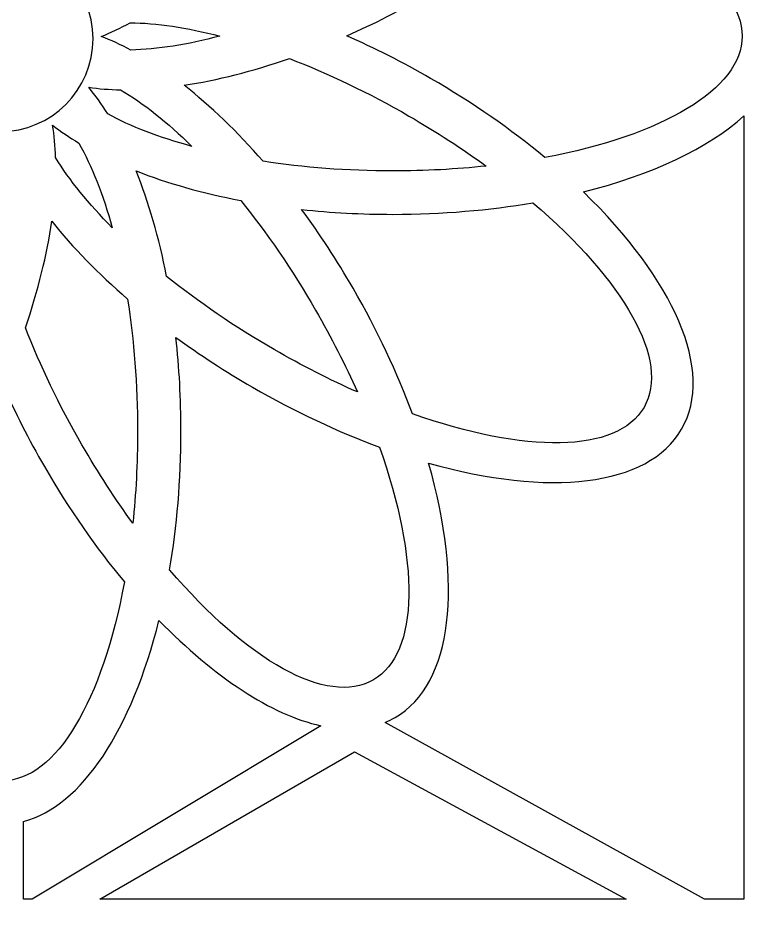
# Model space of a CAD drawing. Header units: centimetres. Extents: x 20.9 to 27, y -2.7 to 9.
# Drawn here: x 24.006 to 25.586, y 4.998 to 6.926 of the extents above; entities that cross this region are included whole.
import ezdxf

# ---------------------------------------------------------------- set-up
doc = ezdxf.new("R2010")
doc.units = ezdxf.units.CM
doc.header["$MEASUREMENT"] = 0
doc.layers.add('layer 1', color=7, linetype='Continuous')

msp = doc.modelspace()

# ---------------------------------------------------------------- linework, layer by layer
at = {"layer": 'layer 1', "color": 250}
for points, knots in [([(20.93631, -2.70131), (20.93631, -2.70131), (20.93631, 9.00077), (20.93631, 9.00077), (20.93631, 9.00077), (20.93631, 9.00077), (26.99977, 9.00077), (26.99977, 9.00077), (26.99977, 9.00077), (26.99977, 9.00077), (26.99977, -2.70131), (26.99977, -2.70131), (26.99977, -2.70131), (26.99977, -2.70131), (20.93631, -2.70131), (20.93631, -2.70131)], [0, 0, 0, 0, 0.2, 0.2, 0.2, 0.2, 0.4, 0.4, 0.4, 0.4, 0.6, 0.6, 0.6, 0.6, 1, 1, 1, 1]), ([(25.12777, 7.14713), (25.05545, 7.08681), (24.97266, 7.02882), (24.88153, 6.9762), (24.88153, 6.9762), (24.82349, 6.94269), (24.76526, 6.91322), (24.70779, 6.88783), (24.70779, 6.88783), (24.76705, 6.8619), (24.82715, 6.83161), (24.88704, 6.79703), (24.88704, 6.79703), (24.97715, 6.74501), (25.05909, 6.68773), (25.13083, 6.62814), (25.13083, 6.62814), (25.38002, 6.67474), (25.55192, 6.77331), (25.55192, 6.88735), (25.55192, 6.88735), (25.55192, 7.00187), (25.37861, 7.10077), (25.12777, 7.14713)], [0, 0, 0, 0, 0.1428571, 0.1428571, 0.1428571, 0.1428571, 0.2857143, 0.2857143, 0.2857143, 0.2857143, 0.4285714, 0.4285714, 0.4285714, 0.4285714, 0.5714286, 0.5714286, 0.5714286, 0.5714286, 0.7142857, 0.7142857, 0.7142857, 0.7142857, 1, 1, 1, 1]), ([(23.76966, 6.88184), (23.76966, 6.99138), (23.85849, 7.08022), (23.96804, 7.08022), (23.96804, 7.08022), (24.07759, 7.08022), (24.16643, 6.99138), (24.16643, 6.88184), (24.16643, 6.88184), (24.16643, 6.77229), (24.07759, 6.68345), (23.96804, 6.68345), (23.96804, 6.68345), (23.85849, 6.68345), (23.76966, 6.77229), (23.76966, 6.88184)], [0, 0, 0, 0, 0.2, 0.2, 0.2, 0.2, 0.4, 0.4, 0.4, 0.4, 0.6, 0.6, 0.6, 0.6, 1, 1, 1, 1]), ([(24.24529, 6.9159), (24.22441, 6.90437), (24.20383, 6.89451), (24.18369, 6.88645), (24.18369, 6.88645), (24.20443, 6.87867), (24.22566, 6.86897), (24.24722, 6.85744), (24.24722, 6.85744), (24.30324, 6.85884), (24.3676, 6.86895), (24.43729, 6.88733), (24.43729, 6.88733), (24.36661, 6.9056), (24.30156, 6.91528), (24.24529, 6.9159)], [0, 0, 0, 0, 0.2, 0.2, 0.2, 0.2, 0.4, 0.4, 0.4, 0.4, 0.6, 0.6, 0.6, 0.6, 1, 1, 1, 1]), ([(24.58538, 6.83945), (24.50674, 6.81209), (24.43096, 6.79299), (24.3607, 6.7824), (24.3607, 6.7824), (24.41706, 6.73824), (24.47404, 6.68359), (24.52937, 6.62004), (24.52937, 6.62004), (24.61501, 6.6068), (24.70846, 6.59951), (24.80633, 6.59951), (24.80633, 6.59951), (24.87533, 6.59951), (24.94213, 6.60314), (25.00555, 6.60992), (25.00555, 6.60992), (24.9547, 6.64687), (24.8995, 6.6828), (24.8407, 6.71675), (24.8407, 6.71675), (24.75412, 6.76674), (24.66772, 6.80783), (24.58538, 6.83945)], [0, 0, 0, 0, 0.1428571, 0.1428571, 0.1428571, 0.1428571, 0.2857143, 0.2857143, 0.2857143, 0.2857143, 0.4285714, 0.4285714, 0.4285714, 0.4285714, 0.5714286, 0.5714286, 0.5714286, 0.5714286, 0.7142857, 0.7142857, 0.7142857, 0.7142857, 1, 1, 1, 1]), ([(24.22517, 6.77271), (24.20133, 6.77317), (24.17858, 6.77492), (24.15711, 6.77801), (24.15711, 6.77801), (24.17118, 6.7609), (24.18471, 6.74188), (24.19762, 6.72112), (24.19762, 6.72112), (24.24683, 6.69431), (24.30762, 6.6709), (24.37717, 6.65197), (24.37717, 6.65197), (24.32509, 6.70313), (24.2736, 6.74404), (24.22517, 6.77271)], [0, 0, 0, 0, 0.2, 0.2, 0.2, 0.2, 0.4, 0.4, 0.4, 0.4, 0.6, 0.6, 0.6, 0.6, 1, 1, 1, 1]), ([(25.55578, 5.04472), (25.55578, 5.04472), (25.55578, 6.71677), (25.55578, 6.71677), (25.55578, 6.71677), (25.48002, 6.64834), (25.36013, 6.59171), (25.21306, 6.55458), (25.21306, 6.55458), (25.40507, 6.36896), (25.49461, 6.17279), (25.42275, 6.04833), (25.42275, 6.04833), (25.35119, 5.92437), (25.13799, 5.9035), (24.88263, 5.97591), (24.88263, 5.97591), (24.95611, 5.71916), (24.93557, 5.5045), (24.8111, 5.43264), (24.8111, 5.43264), (24.80424, 5.42868), (24.79715, 5.42524), (24.78987, 5.42225), (24.78987, 5.42225), (24.78987, 5.42225), (25.47169, 5.04472), (25.47169, 5.04472), (25.47169, 5.04472), (25.47169, 5.04472), (25.55578, 5.04472), (25.55578, 5.04472)], [0, 0, 0, 0, 0.1111111, 0.1111111, 0.1111111, 0.1111111, 0.2222222, 0.2222222, 0.2222222, 0.2222222, 0.3333333, 0.3333333, 0.3333333, 0.3333333, 0.4444444, 0.4444444, 0.4444444, 0.4444444, 0.5555556, 0.5555556, 0.5555556, 0.5555556, 0.6666667, 0.6666667, 0.6666667, 0.6666667, 0.7777778, 0.7777778, 0.7777778, 0.7777778, 1, 1, 1, 1]), ([(24.13616, 6.65877), (24.11574, 6.67108), (24.09692, 6.68397), (24.07986, 6.69739), (24.07986, 6.69739), (24.08349, 6.67553), (24.0857, 6.6523), (24.0865, 6.62786), (24.0865, 6.62786), (24.11572, 6.58004), (24.15666, 6.52937), (24.20743, 6.4782), (24.20743, 6.4782), (24.1879, 6.54854), (24.16376, 6.60972), (24.13616, 6.65877)], [0, 0, 0, 0, 0.2, 0.2, 0.2, 0.2, 0.4, 0.4, 0.4, 0.4, 0.6, 0.6, 0.6, 0.6, 1, 1, 1, 1]), ([(24.48148, 6.53646), (24.39969, 6.55208), (24.32451, 6.57343), (24.25837, 6.59939), (24.25837, 6.59939), (24.2851, 6.53297), (24.30712, 6.45715), (24.32327, 6.37445), (24.32327, 6.37445), (24.39081, 6.32017), (24.4681, 6.26712), (24.55285, 6.21819), (24.55285, 6.21819), (24.61261, 6.18369), (24.67228, 6.15344), (24.73059, 6.12759), (24.73059, 6.12759), (24.70503, 6.18502), (24.67519, 6.24374), (24.64124, 6.30254), (24.64124, 6.30254), (24.59126, 6.38912), (24.53698, 6.4679), (24.48148, 6.53646)], [0, 0, 0, 0, 0.1428571, 0.1428571, 0.1428571, 0.1428571, 0.2857143, 0.2857143, 0.2857143, 0.2857143, 0.4285714, 0.4285714, 0.4285714, 0.4285714, 0.5714286, 0.5714286, 0.5714286, 0.5714286, 0.7142857, 0.7142857, 0.7142857, 0.7142857, 1, 1, 1, 1]), ([(25.10504, 6.53173), (25.01225, 6.51564), (24.91156, 6.50682), (24.80633, 6.50682), (24.80633, 6.50682), (24.73931, 6.50682), (24.67415, 6.51041), (24.61168, 6.51716), (24.61168, 6.51716), (24.65003, 6.46507), (24.68694, 6.40878), (24.72151, 6.34889), (24.72151, 6.34889), (24.77354, 6.25879), (24.81586, 6.16822), (24.84819, 6.08074), (24.84819, 6.08074), (25.0873, 5.99649), (25.28546, 5.99591), (25.34248, 6.09467), (25.34248, 6.09467), (25.39974, 6.19384), (25.2991, 6.36616), (25.10504, 6.53173)], [0, 0, 0, 0, 0.1428571, 0.1428571, 0.1428571, 0.1428571, 0.2857143, 0.2857143, 0.2857143, 0.2857143, 0.4285714, 0.4285714, 0.4285714, 0.4285714, 0.5714286, 0.5714286, 0.5714286, 0.5714286, 0.7142857, 0.7142857, 0.7142857, 0.7142857, 1, 1, 1, 1]), ([(24.24, 6.32602), (24.17698, 6.38044), (24.12255, 6.43652), (24.07825, 6.49207), (24.07825, 6.49207), (24.06819, 6.42118), (24.04935, 6.3445), (24.02198, 6.26481), (24.02198, 6.26481), (24.05333, 6.18403), (24.09374, 6.09945), (24.14268, 6.01469), (24.14268, 6.01469), (24.17718, 5.95494), (24.21373, 5.8989), (24.25131, 5.84737), (24.25131, 5.84737), (24.25788, 5.90988), (24.2614, 5.97565), (24.2614, 6.04355), (24.2614, 6.04355), (24.2614, 6.14353), (24.25379, 6.23889), (24.24, 6.32602)], [0, 0, 0, 0, 0.1428571, 0.1428571, 0.1428571, 0.1428571, 0.2857143, 0.2857143, 0.2857143, 0.2857143, 0.4285714, 0.4285714, 0.4285714, 0.4285714, 0.5714286, 0.5714286, 0.5714286, 0.5714286, 0.7142857, 0.7142857, 0.7142857, 0.7142857, 1, 1, 1, 1]), ([(24.77765, 6.01013), (24.68925, 6.0426), (24.59764, 6.0853), (24.50651, 6.13792), (24.50651, 6.13792), (24.44847, 6.17142), (24.39383, 6.20712), (24.3431, 6.2442), (24.3431, 6.2442), (24.35028, 6.17991), (24.35409, 6.11271), (24.35409, 6.04355), (24.35409, 6.04355), (24.35409, 5.93951), (24.34546, 5.83991), (24.32972, 5.74799), (24.32972, 5.74799), (24.49467, 5.55547), (24.66599, 5.45589), (24.76476, 5.51291), (24.76476, 5.51291), (24.86393, 5.57017), (24.86293, 5.76971), (24.77765, 6.01013)], [0, 0, 0, 0, 0.1428571, 0.1428571, 0.1428571, 0.1428571, 0.2857143, 0.2857143, 0.2857143, 0.2857143, 0.4285714, 0.4285714, 0.4285714, 0.4285714, 0.5714286, 0.5714286, 0.5714286, 0.5714286, 0.7142857, 0.7142857, 0.7142857, 0.7142857, 1, 1, 1, 1]), ([(24.23333, 5.72211), (24.17301, 5.79443), (24.11502, 5.87722), (24.0624, 5.96835), (24.0624, 5.96835), (24.0289, 6.02639), (23.99942, 6.08462), (23.97403, 6.14209), (23.97403, 6.14209), (23.9481, 6.08283), (23.91781, 6.02273), (23.88323, 5.96283), (23.88323, 5.96283), (23.83121, 5.87273), (23.77393, 5.79079), (23.71434, 5.71905), (23.71434, 5.71905), (23.76093, 5.46986), (23.85951, 5.29796), (23.97356, 5.29796), (23.97356, 5.29796), (24.08807, 5.29796), (24.18698, 5.47127), (24.23333, 5.72211)], [0, 0, 0, 0, 0.1428571, 0.1428571, 0.1428571, 0.1428571, 0.2857143, 0.2857143, 0.2857143, 0.2857143, 0.4285714, 0.4285714, 0.4285714, 0.4285714, 0.5714286, 0.5714286, 0.5714286, 0.5714286, 0.7142857, 0.7142857, 0.7142857, 0.7142857, 1, 1, 1, 1]), ([(24.03651, 5.04472), (24.03651, 5.04472), (24.65259, 5.41506), (24.65259, 5.41506), (24.65259, 5.41506), (24.5474, 5.43842), (24.42521, 5.51844), (24.30713, 5.63999), (24.30713, 5.63999), (24.24916, 5.40798), (24.14277, 5.24293), (24.01797, 5.21094), (24.01797, 5.21094), (24.01797, 5.21094), (24.01797, 5.04472), (24.01797, 5.04472), (24.01797, 5.04472), (24.01797, 5.04472), (24.03651, 5.04472), (24.03651, 5.04472)], [0, 0, 0, 0, 0.1666667, 0.1666667, 0.1666667, 0.1666667, 0.3333333, 0.3333333, 0.3333333, 0.3333333, 0.5, 0.5, 0.5, 0.5, 0.6666667, 0.6666667, 0.6666667, 0.6666667, 1, 1, 1, 1]), ([(25.30448, 5.04472), (25.30448, 5.04472), (24.72463, 5.35959), (24.72463, 5.35959), (24.72463, 5.35959), (24.72463, 5.35959), (24.18092, 5.04472), (24.18092, 5.04472), (24.18092, 5.04472), (24.18092, 5.04472), (25.30448, 5.04472), (25.30448, 5.04472)], [0, 0, 0, 0, 0.25, 0.25, 0.25, 0.25, 0.5, 0.5, 0.5, 0.5, 1, 1, 1, 1])]:
    msp.add_open_spline(points, degree=3, knots=knots, dxfattribs=at)

doc.saveas('drawing.dxf')
